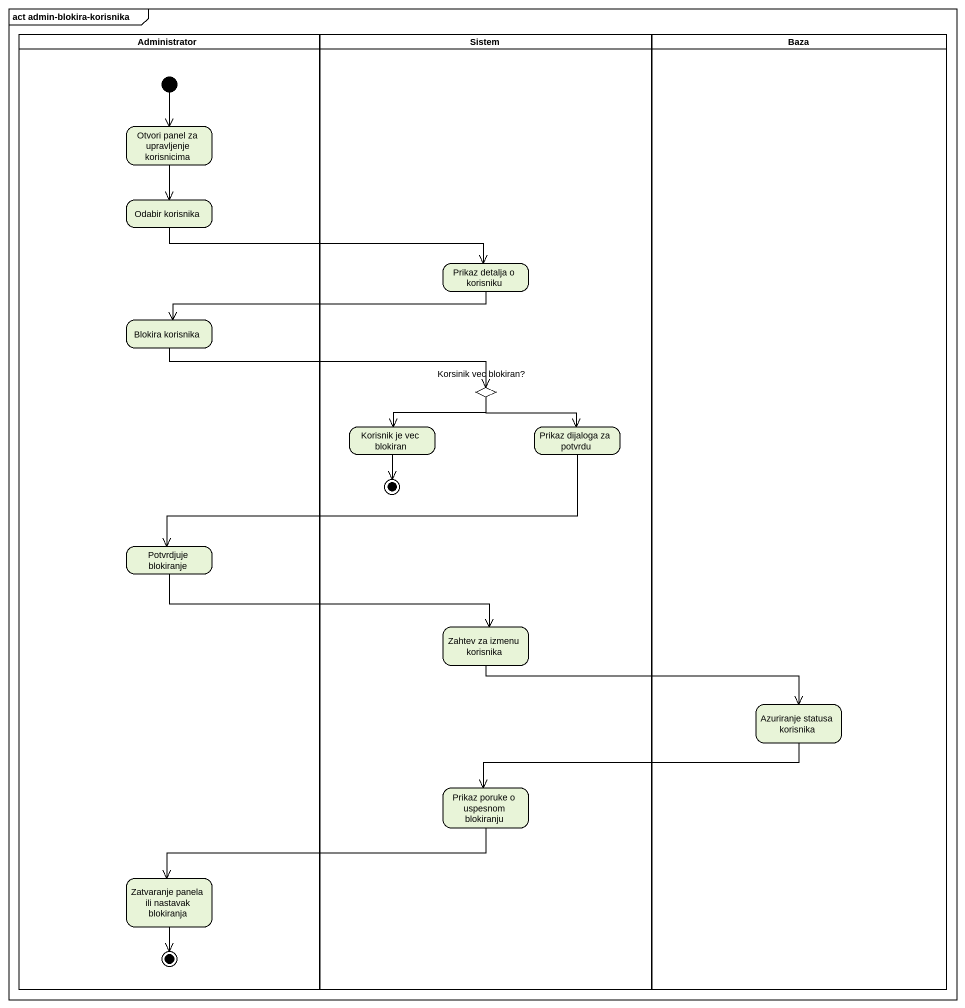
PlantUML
@startuml
mainframe act admin-blokira-korisnika
hide empty description
state Administrator <<partition>> {
  state "Otvori panel za upravljenje korisnicima" as Otvori_panel_za_upravljenje
  state "Odabir korisnika" as Odabir_korisnika
  state "Blokira korisnika" as Blokira_korisnika
  state "Potvrdjuje blokiranje" as Potvrdjuje_blokiranje
  state "Zatvaranje panela ili nastavak blokiranja" as Zatvaranje_panela_ili
  [*] --> Otvori_panel_za_upravljenje
  Zatvaranje_panela_ili --> [*]
}
state Sistem <<partition>> {
  state "Prikaz detalja o korisniku" as Prikaz_detalja_o_korisniku
  state "Korsinik vec blokiran?" as Korsinik_vec_blokiran <<choice>>
  state "Korisnik je vec blokiran" as Korisnik_je_vec_blokiran
  state "Prikaz dijaloga za potvrdu" as Prikaz_dijaloga_za_potvrdu
  state "Zahtev za izmenu korisnika" as Zahtev_za_izmenu_korisnika
  state "Prikaz poruke o uspesnom blokiranju" as Prikaz_poruke_o_uspesnom
  Korisnik_je_vec_blokiran --> [*]
}
state Baza <<partition>> {
  state "Azuriranje statusa korisnika" as Azuriranje_statusa_korisnika
}
Otvori_panel_za_upravljenje --> Odabir_korisnika
Odabir_korisnika -right-> Prikaz_detalja_o_korisniku
Prikaz_detalja_o_korisniku -left-> Blokira_korisnika
Blokira_korisnika -right-> Korsinik_vec_blokiran
Korsinik_vec_blokiran -left-> Korisnik_je_vec_blokiran
Korsinik_vec_blokiran -right-> Prikaz_dijaloga_za_potvrdu
Prikaz_dijaloga_za_potvrdu -left-> Potvrdjuje_blokiranje
Potvrdjuje_blokiranje -right-> Zahtev_za_izmenu_korisnika
Zahtev_za_izmenu_korisnika -right-> Azuriranje_statusa_korisnika
Azuriranje_statusa_korisnika -left-> Prikaz_poruke_o_uspesnom
Prikaz_poruke_o_uspesnom -left-> Zatvaranje_panela_ili
@enduml
